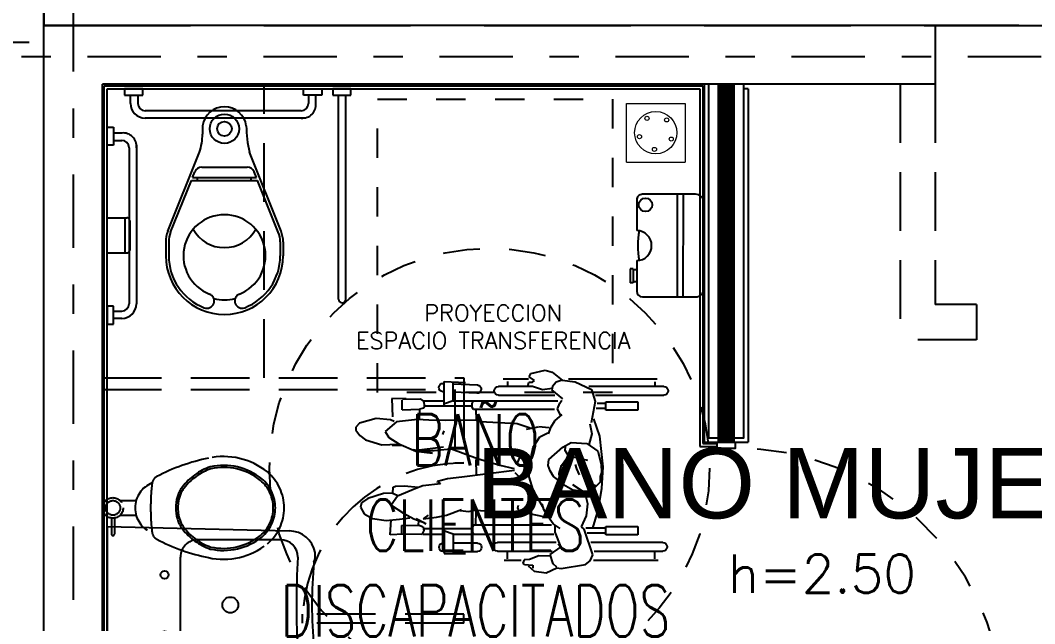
# Model space of a CAD drawing. Header units: millimetres. Extents: x 340 to 1003762, y 22 to 362022.
# Drawn here: x 427.97 to 431.427, y 36.414 to 38.471 of the extents above; entities that cross this region are included whole.
import ezdxf
from ezdxf.enums import TextEntityAlignment as Align
from ezdxf.xclip import XClip

# ---------------------------------------------------------------- set-up
doc = ezdxf.new("R2010")
doc.units = ezdxf.units.MM
doc.header["$XCLIPFRAME"] = 0
for name, pattern in [('LSBB_P_002 - PLANTA 1° NIVEL SALA DE VENTAS$0$000_ALTILLO PROPUESTA$0$HIDDEN', [0.375, 0.25, -0.125]), ('LSBB_P_002 - PLANTA 1° NIVEL SALA DE VENTAS$0$CONTINUOS', [0]), ('LSBB_P_002 - PLANTA 1° NIVEL SALA DE VENTAS$0$DASHDOT2', [0.5, 0.25, -0.125, 0, -0.125]), ('LSBB_P_002 - PLANTA 1° NIVEL SALA DE VENTAS$0$DASHED', [0.75, 0.5, -0.25]), ('LSBB_P_002 - PLANTA 1° NIVEL SALA DE VENTAS$0$HIDDEN', [0.375, 0.25, -0.125]), ('LSBB_P_002 - PLANTA 1° NIVEL SALA DE VENTAS$0$HIDDEN2', [0.1875, 0.125, -0.0625])]:
    doc.linetypes.add(name, pattern=pattern)
for name, color, linetype in [('LSBB_P_002 - PLANTA 1° NIVEL SALA DE VENTAS$0$A-ANOT-TEXT', 2, 'Continuous'), ('LSBB_P_002 - PLANTA 1° NIVEL SALA DE VENTAS$0$A-BAÑO-MUEB-ARTF', 2, 'Continuous'), ('LSBB_P_002 - PLANTA 1° NIVEL SALA DE VENTAS$0$A-DEMOLICIONES', 30, 'LSBB_P_002 - PLANTA 1° NIVEL SALA DE VENTAS$0$DASHED'), ('LSBB_P_002 - PLANTA 1° NIVEL SALA DE VENTAS$0$A-PILETAS NUEVAS 20-20', 8, 'Continuous'), ('LSBB_P_002 - PLANTA 1° NIVEL SALA DE VENTAS$0$A-PUERTAS', 2, 'Continuous'), ('LSBB_P_002 - PLANTA 1° NIVEL SALA DE VENTAS$0$A-SE CONSTRUYE RELLENO', 10, 'LSBB_P_002 - PLANTA 1° NIVEL SALA DE VENTAS$0$CONTINUOS'), ('LSBB_P_002 - PLANTA 1° NIVEL SALA DE VENTAS$0$A-TABIQUES', 3, 'Continuous'), ('LSBB_P_002 - PLANTA 1° NIVEL SALA DE VENTAS$0$A-Textos', 2, 'Continuous'), ('LSBB_P_002 - PLANTA 1° NIVEL SALA DE VENTAS$0$CENEFA', 6, 'LSBB_P_002 - PLANTA 1° NIVEL SALA DE VENTAS$0$HIDDEN'), ('LSBB_P_002 - PLANTA 1° NIVEL SALA DE VENTAS$0$EJES', 8, 'LSBB_P_002 - PLANTA 1° NIVEL SALA DE VENTAS$0$DASHDOT2'), ('LSBB_P_002 - PLANTA 1° NIVEL SALA DE VENTAS$0$MUROS', 5, 'Continuous'), ('LSBB_P_002 - PLANTA 1° NIVEL SALA DE VENTAS$0$PROYECCIONES', 6, 'LSBB_P_002 - PLANTA 1° NIVEL SALA DE VENTAS$0$HIDDEN'), ('XREF', 7, 'Continuous')]:
    doc.layers.add(name, color=color, linetype=linetype)
doc.styles.add('LSBB_P_002 - PLANTA 1° NIVEL SALA DE VENTAS$0$REF-LAYOUT-19$0$REF-LAYOUT-13$0$ROMANS', font='romans', dxfattribs={"height": 52})
doc.styles.add('LSBB_P_002 - PLANTA 1° NIVEL SALA DE VENTAS$0$ROMANS', font='romans')
doc.styles.add('LSBB_P_002 - PLANTA 1° NIVEL SALA DE VENTAS$0$SANSSERIF', font='sas_____.pfb')

# ---------------------------------------------------------------- blocks, each defined once
blk = doc.blocks.new('LSBB_P_002 - PLANTA 1° NIVEL SALA DE VENTAS$0$A$C780E563A')
at = {"lineweight": 20}
for p, q in [((0, 0), (0.2, 0)), ((0, -0.2), (0, 0)), ((0.2, 0), (0.2, -0.2)), ((0, -0.2), (0.2, -0.2))]:
    blk.add_line(p, q, dxfattribs=at)
for centre, radius in [((0.1, -0.1), 0.072), ((0.0701, -0.0513), 0.00705), ((0.137, -0.0565), 0.00705), ((0.0445, -0.1134), 0.00705), ((0.1528, -0.1218), 0.00705), ((0.0956, -0.157), 0.00705), ((0.0956, -0.157), 0.00705)]:
    blk.add_circle(centre, radius, dxfattribs=at)
blk = doc.blocks.new('LSBB_P_002 - PLANTA 1° NIVEL SALA DE VENTAS$0$A$C6CFB0BE8')
for p, q in [((-0.3947, 0.1151), (-0.3947, 0.0933)), ((-0.3332, 0.1151), (-0.3947, 0.1151)), ((-0.3332, 0.0933), (-0.3332, 0.1151)), ((0.2153, 0.0933), (0.2153, 0.1151)), ((0.2153, 0.1151), (0.2768, 0.1151)), ((0.2768, 0.1151), (0.2768, 0.0933)), ((0.3148, 0.1151), (0.3148, 0.0933)), ((0.3763, 0.1151), (0.3148, 0.1151)), ((0.3763, 0.0933), (0.3763, 0.1151)), ((-0.3947, 0.0933), (-0.3332, 0.0933)), ((-0.3749, 0.0651), (-0.3749, 0.0933)), ((-0.3499, 0.0933), (-0.3499, 0.0651)), ((0.2768, 0.0933), (0.2153, 0.0933)), ((0.2321, 0.0933), (0.2321, 0.0651)), ((0.2571, 0.0651), (0.2571, 0.0933)), ((0.3148, 0.0933), (0.3763, 0.0933)), ((0.2071, 0.0401), (-0.3249, 0.0401)), ((0.216, 0.0151), (-0.3249, 0.0151)), ((-0.4543, -0.0163), (-0.4325, -0.0163)), ((-0.4543, -0.0778), (-0.4543, -0.0163)), ((-0.4325, -0.0163), (-0.4325, -0.0778)), ((-0.4043, -0.036), (-0.4325, -0.036)), ((-0.4325, -0.061), (-0.4043, -0.061)), ((-0.4325, -0.0778), (-0.4543, -0.0778)), ((-0.3793, -0.086), (-0.3793, -0.6181)), ((-0.3543, -0.0771), (-0.3543, -0.6181)), ((-0.4325, -0.6263), (-0.4543, -0.6263)), ((-0.4543, -0.6263), (-0.4543, -0.6878)), ((-0.4325, -0.6878), (-0.4325, -0.6263)), ((-0.4325, -0.6431), (-0.4043, -0.6431)), ((-0.4543, -0.6878), (-0.4325, -0.6878)), ((-0.4043, -0.6681), (-0.4325, -0.6681))]:
    blk.add_line(p, q)
at = {"ltscale": 2}
for p, q in [((0.3345, -0.6024), (0.3345, 0.0933)), ((0.3595, -0.6024), (0.3595, 0.0933)), ((-0.1288, -0.0117), (-0.1295, -0.0395)), ((-0.2472, -0.3702), (-0.1393, -0.1016)), ((0.1383, -0.3702), (0.0304, -0.1016)), ((-0.1631, -0.1876), (-0.1553, -0.1682)), ((-0.1321, -0.1526), (0.0232, -0.1526)), ((0.0542, -0.1876), (0.0464, -0.1682)), ((-0.238, -0.3739), (-0.1671, -0.1976)), ((-0.1671, -0.1976), (0.0582, -0.1976)), ((-0.1631, -0.1876), (0.0542, -0.1876)), ((-0.1459, -0.1976), (-0.1459, -0.1876)), ((0.037, -0.1976), (0.037, -0.1876)), ((0.1291, -0.3739), (0.0582, -0.1976)), ((-0.4543, -0.3249), (-0.3873, -0.3249)), ((-0.3943, -0.3249), (-0.3943, -0.4449)), ((-0.3773, -0.3349), (-0.3773, -0.4349)), ((-0.2545, -0.4075), (-0.2545, -0.4545)), ((-0.2445, -0.4075), (-0.2445, -0.4545)), ((0.1355, -0.4075), (0.1355, -0.4545)), ((0.1455, -0.4075), (0.1455, -0.4545)), ((-0.4543, -0.4449), (-0.3873, -0.4449))]:
    blk.add_line(p, q, dxfattribs=at)
for radius in [0.05, 0.025]:
    blk.add_circle((-0.0545, -0.0217), radius)
for centre, radius, start, end in [((-0.3249, 0.0651), 0.05, 179.9999, 269.9999), ((-0.3249, 0.0651), 0.025, 179.9999, 269.9999), ((-0.0545, -0.0217), 0.075, 7.6621, 172.3376), ((0.2063, 0.0659), 0.0259, 271.8555, 358.1472), ((0.2116, 0.0606), 0.0458, 264.4159, 5.5857), ((0.4339, -0.0087), 0.414, 180.4062, 192.9581), ((-0.3998, -0.0816), 0.0458, 354.4159, 95.5857), ((-0.4051, -0.0869), 0.0259, 1.8555, 88.1472), ((-0.3295, -0.0395), 0.2, 341.9314, 359.9999), ((-0.1321, -0.1776), 0.025, 89.9999, 158.11), ((0.0232, -0.1776), 0.025, 21.8898, 89.9999), ((-0.3873, -0.3349), 0.01, 359.9999, 89.9999), ((-0.0545, -0.4545), 0.14, 291.3236, 248.6762), ((-0.1545, -0.4075), 0.1, 158.11, 179.9999), ((-0.1545, -0.4075), 0.09, 158.11, 179.9999), ((-0.0545, -0.3045), 0.1222, 209.1036, 330.8961), ((0.0455, -0.4075), 0.09, 359.9999, 21.8898), ((0.0455, -0.4075), 0.1, 359.9999, 21.8898), ((-0.3873, -0.4349), 0.01, 269.9999, 359.9999), ((-0.0545, -0.4545), 0.2, 180.0001, 359.9997), ((-0.0545, -0.4545), 0.19, 180.0001, 248.6762), ((-0.0545, -0.4545), 0.19, 291.3236, 359.9997), ((-0.1145, -0.6082), 0.025, 248.6762, 68.6762), ((0.0055, -0.6082), 0.025, 111.3236, 291.3235), ((-0.4043, -0.6181), 0.025, 269.9999, 359.9999), ((-0.4043, -0.6181), 0.05, 269.9999, 359.9999), ((-0.0545, -0.4545), 0.15, 255.965, 284.0347), ((0.347, -0.6024), 0.0125, 179.9999, 359.9999)]:
    blk.add_arc(centre, radius, start, end)
blk = doc.blocks.new('LSBB_P_002 - PLANTA 1° NIVEL SALA DE VENTAS$0$A$C02DD20D9')
at = {"linetype": 'Continuous'}
for p, q in [((0.096, 0.252, 0), (0.048, 0.252, 0)), ((0.048, 0.242, 0), (0.048, 0.252, 0)), ((0.096, 0.242, 0), (0.048, 0.242, 0)), ((0.052, 0.23, 0), (0.052, 0.242, 0)), ((0.092, 0.23, 0), (0.092, 0.242, 0)), ((0.096, 0.242, 0), (0.096, 0.252, 0)), ((0, 0.21, 0), (0, 0.03, 0)), ((0.124, 0.23, 0), (0.02, 0.23, 0)), ((0.33, 0.23, 0), (0.226, 0.23, 0)), ((0.35, 0.03, 0), (0.35, 0.21, 0)), ((0, 0.091, 0), (0.35, 0.091, 0)), ((0, 0.071, 0), (0.35, 0.071, 0))]:
    blk.add_line(p, q, dxfattribs=at)
blk.add_circle((0.314, 0.2, 0), 0.023, dxfattribs=at)
for centre, radius, start, end in [((0.02, 0.21, 0), 0.02, 90, 180), ((0.175, 0.23, 0), 0.051, 180, 0), ((0.175, -0.0813, 0), 0.3073, 80.5704, 99.4296), ((0.33, 0.21, 0), 0.02, 0, 90), ((0.03, 0.03, 0), 0.03, 180, 270), ((0.32, 0.03, 0), 0.03, 270, 0)]:
    blk.add_arc(centre, radius, start, end, dxfattribs=at)
blk = doc.blocks.new('LSBB_P_002 - PLANTA 1° NIVEL SALA DE VENTAS$0$A$C1BB77F87')
at = {"color": 8}
for p, q in [((-1.0278, -0.0242), (-1.0278, 0.0117)), ((-1.0278, 0.0117), (-0.9525, 0.0117)), ((-1.0079, -0.0242), (-1.0079, 0.0039)), ((-1.0079, 0.0039), (-0.9563, 0.0039)), ((-0.9446, -0.0124), (-0.9563, 0.0039)), ((-0.9525, 0.0117), (-0.9412, -0.011)), ((-1.0429, -0.031), (-1.0278, -0.0242)), ((-1.0429, -0.0356), (-1.0429, -0.031)), ((-1.0429, -0.031), (-0.9929, -0.031)), ((-1.0278, -0.0242), (-1.0079, -0.0242)), ((-0.9929, -0.031), (-1.0079, -0.0242)), ((-0.9929, -0.0356), (-0.9929, -0.031)), ((-0.9412, -0.011), (-0.9446, -0.0124)), ((-0.0489, -0.0396), (-0.0489, -0.0356)), ((-0.0489, -0.0766), (-0.0489, -0.0396)), ((-0.0285, -0.0234), (-0.035, -0.0234)), ((0.0052, -0.0218), (-0.0343, -0.0218)), ((-0.0285, -0.0242), (-0.0293, -0.025)), ((-0.0285, -0.0218), (-0.0285, -0.0242)), ((-0.0228, -0.0242), (-0.0228, -0.0218)), ((-0.0066, -0.0234), (-0.0228, -0.0234)), ((-0.0228, -0.0242), (-0.022, -0.025)), ((-0.0066, -0.0242), (-0.0074, -0.025)), ((-0.0066, -0.0218), (-0.0066, -0.0242)), ((-0.0009, -0.0242), (-0.0009, -0.0218)), ((0.0052, -0.0234), (-0.0009, -0.0234)), ((-0.0009, -0.0242), (-0.0001, -0.025)), ((0.0052, -0.0218), (0.0052, -0.0234)), ((-1.0925, -0.0571), (-1.1015, -0.0571)), ((-1.1015, -0.0571), (-1.1015, -0.059)), ((-1.0925, -0.0547), (-1.1001, -0.0547)), ((-1.1001, -0.0547), (-1.1001, -0.0571)), ((-0.0472, -0.0756), (-0.0488, -0.0756)), ((-1.0429, -0.0806), (-1.0429, -0.0852)), ((-1.0429, -0.0852), (-0.9929, -0.0852)), ((-1.0429, -0.0852), (-1.0278, -0.092)), ((-1.0278, -0.092), (-1.0079, -0.092)), ((-1.0278, -0.092), (-1.0278, -0.1279)), ((-0.9929, -0.0852), (-1.0079, -0.092)), ((-1.0079, -0.092), (-1.0079, -0.1201)), ((-1.0079, -0.1201), (-0.9563, -0.1201)), ((-0.9929, -0.0806), (-0.9929, -0.0852)), ((-0.9446, -0.1038), (-0.9563, -0.1201)), ((-0.9525, -0.1279), (-0.9412, -0.1052)), ((-0.9412, -0.1052), (-0.9446, -0.1038)), ((-1.0278, -0.1279), (-0.9525, -0.1279))]:
    blk.add_line(p, q, dxfattribs=at)
for p, q in [((-1.0925, -0.0806), (-1.0925, -0.0356)), ((-0.0472, -0.0356), (-1.0925, -0.0356)), ((-0.0489, -0.0806), (-0.0489, -0.0766)), ((-0.0489, -0.0806), (-1.0925, -0.0806))]:
    blk.add_line(p, q)
for points in [[(0.035, 0), (-0.035, 0), (-0.035, -0.025), (0.015, -0.025), (0.015, -0.035), (0.025, -0.035), (0.025, -0.025), (0.035, -0.025), (0.035, 0)], [(0.035, -1.1), (-0.035, -1.1), (-0.035, -1.075), (0.015, -1.075), (0.015, -1.065), (0.025, -1.065), (0.025, -1.075), (0.035, -1.075), (0.035, -1.1)]]:
    blk.add_lwpolyline(points, close=True)
blk.add_lwpolyline([(-0.0572, -0.0356), (-0.0472, -0.0356), (-0.0472, -0.0806), (-0.0572, -0.0806)])
for points in [[(-0.0488, -0.0371, 0.175682), (-0.0496, -0.034, -0.179898), (-0.0526, -0.0263)], [(-0.0335, -0.0218, -0.175682), (-0.0366, -0.021, 0.179898), (-0.0443, -0.018)], [(-0.032, -0.0234), (-0.0285, -0.0234, -0.414214)], [(-0.0228, -0.0234), (-0.0066, -0.0234, -0.414214)], [(-0.0488, -0.0756), (-0.0488, -0.0679, 0.175682)]]:
    blk.add_lwpolyline(points, format="xyb", dxfattribs=at)
blk.add_circle((-0.0443, -0.0263), 0.00825, dxfattribs=at)
for centre, radius, start, end in [((-0.0512, -0.0359), 0.00399, 3.9336, 31.4413), ((-0.0347, -0.0194), 0.00399, 238.6144, 266.0664), ((-1.0917, -0.0498), 0.0134, 223.2949, 266.5852)]:
    blk.add_arc(centre, radius, start, end, dxfattribs=at)
at = {"color": 8, "linetype": 'LSBB_P_002 - PLANTA 1° NIVEL SALA DE VENTAS$0$HIDDEN2', "ltscale": 0.5}
blk.add_arc((-0.0432, -0.0234), 1.0516, 183.6364, 270.5181, dxfattribs=at)
blk = doc.blocks.new('LSBB_P_002 - PLANTA 1° NIVEL SALA DE VENTAS$0$LPTA-G-001_PLANTAS$0$INVAL-P')
at = {"color": 0, "linetype": 'ByBlock'}
for p, q in [((-0.2759, 0.9116), (-0.2759, 1.1451)), ((-0.2467, 1.1451), (-0.2467, 0.9002)), ((0.256, 0.9159), (0.256, 1.1482)), ((0.2852, 1.1482), (0.2852, 0.893)), ((-0.3066, 0.9087), (-0.3066, 1.129)), ((-0.3014, 1.1179), (-0.2773, 1.1179)), ((0.3019, 1.1177), (0.286, 1.1177)), ((0.3113, 0.8234), (0.3113, 1.1262)), ((-0.2196, 1.06), (-0.2196, 0.9508)), ((-0.1916, 1.06), (-0.2196, 1.06)), ((-0.1916, 0.9508), (-0.1916, 1.06)), ((0.233, 1.06), (0.205, 1.06)), ((0.205, 1.06), (0.205, 0.9508)), ((0.233, 0.9508), (0.233, 1.06)), ((-0.2196, 0.9508), (-0.1916, 0.9508)), ((-0.2139, 0.9508), (-0.2139, 0.8873)), ((-0.1975, 0.9501), (-0.1975, 0.8831)), ((-0.136, 0.9245), (-0.0627, 0.9373)), ((-0.0627, 0.9373), (0.0117, 0.9414)), ((-0.0078, 0.9361), (-0.0218, 0.9318)), ((0.0206, 0.9353), (-0.0078, 0.9361)), ((0.0117, 0.9414), (0.1163, 0.9301)), ((0.065, 0.923), (0.0206, 0.9353)), ((0.205, 0.9508), (0.233, 0.9508)), ((0.2107, 0.9508), (0.2107, 0.9173)), ((0.2271, 0.9501), (0.2271, 0.9216)), ((-0.3091, 0.8973), (-0.2883, 0.9062)), ((-0.2883, 0.9062), (-0.201, 0.8765)), ((-0.1975, 0.9064), (-0.136, 0.9245)), ((-0.0573, 0.914), (-0.0742, 0.9003)), ((-0.0742, 0.9003), (-0.0725, 0.8745)), ((-0.0406, 0.9315), (-0.0573, 0.914)), ((-0.0535, 0.9154), (-0.0472, 0.9009)), ((-0.0218, 0.9318), (-0.0406, 0.9315)), ((0.0914, 0.8855), (0.065, 0.923)), ((0.1242, 0.9034), (0.0863, 0.8927)), ((0.1163, 0.9301), (0.1755, 0.9094)), ((0.1586, 0.8966), (0.1242, 0.9034)), ((0.2342, 0.9146), (0.1621, 0.9007)), ((0.2751, 0.9018), (0.2342, 0.9146)), ((0.3019, 0.8461), (0.2751, 0.9018)), ((-0.3349, 0.7988), (-0.321, 0.881)), ((-0.321, 0.881), (-0.3091, 0.8973)), ((-0.201, 0.8765), (-0.1924, 0.8683)), ((-0.1924, 0.8683), (-0.1553, 0.8852)), ((-0.1553, 0.8852), (-0.1145, 0.8896)), ((-0.1145, 0.8896), (-0.0776, 0.8807)), ((-0.0725, 0.8745), (-0.0679, 0.8378)), ((-0.0483, 0.8375), (-0.0707, 0.87)), ((0.0491, 0.8241), (0.0347, 0.888)), ((0.095, 0.8331), (0.0914, 0.8855)), ((-0.0679, 0.8378), (-0.045, 0.7991)), ((-0.0159, 0.8608), (0.0053, 0.8517)), ((0.0053, 0.8517), (0.0191, 0.8477)), ((0.0782, 0.8041), (0.095, 0.8331)), ((0.3067, 0.8021), (0.3019, 0.8461)), ((-0.3322, 0.7841), (-0.3349, 0.7988)), ((-0.2875, 0.7606), (-0.2616, 0.7991)), ((-0.2603, 0.7975), (-0.2111, 0.7783)), ((-0.045, 0.7991), (-0.0326, 0.7935)), ((-0.0105, 0.7915), (0.0163, 0.7995)), ((0.0024, 0.81), (0.0292, 0.8098)), ((0.0163, 0.7995), (0.0486, 0.8233)), ((0.0363, 0.756), (0.0782, 0.8041)), ((0.0486, 0.8233), (0.067, 0.8125)), ((0.067, 0.8125), (0.0802, 0.8138)), ((0.1687, 0.777), (0.1902, 0.8019)), ((0.1854, 0.7969), (0.209, 0.7866)), ((0.2285, 0.7944), (0.2392, 0.8006)), ((0.2429, 0.8045), (0.2737, 0.7669)), ((0.3067, 0.8021), (0.2998, 0.7813)), ((0.3344, 0.7684), (0.3067, 0.8021)), ((-0.3499, 0.748), (-0.3322, 0.7841)), ((-0.3308, 0.7834), (-0.3194, 0.7716)), ((-0.3194, 0.7716), (-0.2875, 0.7606)), ((-0.2929, 0.7616), (-0.2922, 0.7222)), ((-0.2759, 0.5817), (-0.2759, 0.7675)), ((-0.2467, 0.7818), (-0.2467, 0.5817)), ((-0.2175, 0.4303), (-0.2175, 0.7732)), ((-0.2111, 0.7783), (-0.1887, 0.7784)), ((-0.1981, 0.7947), (-0.1829, 0.7716)), ((-0.1874, 0.7661), (-0.1874, 0.5001)), ((-0.1829, 0.7716), (-0.1591, 0.7539)), ((-0.0386, 0.795), (-0.0213, 0.7727)), ((-0.0326, 0.7935), (-0.0105, 0.7915)), ((-0.0213, 0.7727), (-0.0025, 0.7609)), ((-0.0025, 0.7609), (0.0159, 0.754)), ((0.1237, 0.7553), (0.148, 0.7642)), ((0.148, 0.7642), (0.1687, 0.777)), ((0.2066, 0.7761), (0.2066, 0.5001)), ((0.209, 0.7866), (0.2285, 0.7944)), ((0.2367, 0.4303), (0.2367, 0.7875)), ((0.256, 0.5848), (0.256, 0.7775)), ((0.2855, 0.7692), (0.2737, 0.7669)), ((0.2786, 0.7675), (0.2739, 0.7352)), ((0.2998, 0.7813), (0.2855, 0.7692)), ((0.3407, 0.7436), (0.3344, 0.7684)), ((-0.3441, 0.7065), (-0.3499, 0.748)), ((-0.1507, 0.7051), (-0.1604, 0.75)), ((-0.1591, 0.7539), (-0.1343, 0.7398)), ((-0.1343, 0.7398), (-0.1145, 0.7339)), ((-0.1244, 0.7361), (-0.0663, 0.7031)), ((0.0159, 0.754), (0.0363, 0.756)), ((0.1135, 0.7257), (0.1276, 0.7529)), ((0.1446, 0.7582), (0.1479, 0.7216)), ((0.2739, 0.7352), (0.2856, 0.7011)), ((0.3297, 0.6948), (0.3407, 0.7436)), ((-0.3253, 0.6858), (-0.3441, 0.7065)), ((-0.3237, 0.7017), (-0.3343, 0.702)), ((-0.3209, 0.6736), (-0.3237, 0.7017)), ((-0.2922, 0.7222), (-0.3037, 0.6908)), ((-0.1441, 0.6769), (-0.1507, 0.7051)), ((-0.0663, 0.7031), (-0.0219, 0.6894)), ((0.0187, 0.6903), (0.0783, 0.7028)), ((0.0783, 0.7028), (0.1135, 0.7257)), ((0.1465, 0.7191), (0.139, 0.6797)), ((0.1433, 0.6924), (0.1579, 0.6483)), ((0.2852, 0.7022), (0.2852, 0.5848)), ((0.3005, 0.7014), (0.3063, 0.7079)), ((0.3007, 0.6886), (0.3005, 0.7014)), ((0.3063, 0.7079), (0.319, 0.6897)), ((0.319, 0.6897), (0.3297, 0.6948)), ((-0.3209, 0.6736), (-0.3169, 0.6679)), ((-0.3052, 0.672), (-0.3169, 0.6679)), ((-0.3066, 0.6041), (-0.3066, 0.662)), ((-0.3037, 0.6908), (-0.3052, 0.672)), ((-0.1454, 0.6279), (-0.1415, 0.672)), ((-0.0219, 0.6894), (0.0187, 0.6903)), ((0.2854, 0.6847), (0.3007, 0.6886)), ((0.3113, 0.6012), (0.3113, 0.6876)), ((-0.1365, 0.5094), (-0.1454, 0.6279)), ((-0.1422, 0.6563), (-0.1278, 0.6504)), ((-0.1278, 0.6504), (-0.119, 0.6529)), ((-0.0014, 0.6391), (-0.0241, 0.4601)), ((-0.0075, 0.6407), (-0.0208, 0.6544)), ((0.0171, 0.5898), (0.0062, 0.6386)), ((0.044, 0.6566), (0.0197, 0.6462)), ((0.1579, 0.6483), (0.1656, 0.5235)), ((-0.3014, 0.6156), (-0.2773, 0.6156)), ((0.0398, 0.5134), (0.0171, 0.5898)), ((0.2844, 0.6164), (0.303, 0.6164)), ((0.1656, 0.5235), (0.1709, 0.5065)), ((-0.2767, 0.4303), (-0.2767, 0.5134)), ((-0.2483, 0.5134), (-0.2483, 0.4322)), ((-0.2087, 0.4955), (-0.2175, 0.5001)), ((-0.1962, 0.4955), (-0.2087, 0.4955)), ((-0.1996, 0.495), (-0.1996, 0.3289)), ((-0.1874, 0.5001), (-0.1962, 0.4955)), ((-0.1849, 0.5077), (-0.14, 0.5084)), ((-0.1408, 0.4834), (-0.1354, 0.5094)), ((-0.1278, 0.496), (-0.1365, 0.5094)), ((-0.014, 0.5097), (0.0361, 0.5094)), ((0.0727, 0.4248), (0.0398, 0.5134)), ((0.1709, 0.5065), (0.1697, 0.4032)), ((0.1722, 0.5098), (0.2067, 0.5094)), ((0.2066, 0.5001), (0.2154, 0.4955)), ((0.2154, 0.4955), (0.2279, 0.4955)), ((0.2188, 0.495), (0.2188, 0.3289)), ((0.2279, 0.4955), (0.2367, 0.5001)), ((0.2623, 0.5116), (0.2661, 0.4305)), ((0.2945, 0.4303), (0.2907, 0.513)), ((-0.2838, 0.4004), (-0.2833, 0.4721)), ((-0.1528, 0.4083), (-0.1343, 0.4591)), ((-0.1367, 0.4541), (-0.1408, 0.4834)), ((-0.0241, 0.4601), (-0.0289, 0.411)), ((0.303, 0.4004), (0.2992, 0.472)), ((-0.2175, 0.4303), (-0.2836, 0.4303)), ((-0.2173, 0.4301), (-0.2075, 0.4009)), ((0.0676, 0.3656), (0.0744, 0.4323)), ((0.2364, 0.4301), (0.2267, 0.4009)), ((0.2367, 0.4303), (0.3014, 0.4303)), ((-0.1993, 0.4004), (-0.2838, 0.4004)), ((-0.2767, 0.3968), (-0.2767, 0.4007)), ((-0.2483, 0.3994), (-0.2483, 0.3968)), ((-0.2177, 0.3267), (-0.2177, 0.4004)), ((-0.1594, 0.3738), (-0.1528, 0.4083)), ((-0.0466, 0.3879), (-0.0526, 0.3276)), ((-0.0389, 0.3776), (-0.0466, 0.3879)), ((-0.0289, 0.411), (-0.0389, 0.3776)), ((0.0785, 0.3974), (0.0677, 0.3053)), ((0.1341, 0.3989), (0.1219, 0.3937)), ((0.1697, 0.4032), (0.1713, 0.3473)), ((0.2185, 0.4004), (0.303, 0.4004)), ((0.2369, 0.3267), (0.2369, 0.4004)), ((0.2675, 0.4004), (0.2677, 0.3952)), ((0.2961, 0.3965), (0.2959, 0.4003)), ((-0.1657, 0.3285), (-0.1594, 0.3738)), ((-0.0389, 0.3776), (-0.0424, 0.3757)), ((0.0577, 0.3599), (0.0692, 0.2946)), ((0.0656, 0.3032), (0.0577, 0.3599)), ((0.0677, 0.3053), (0.0676, 0.3656)), ((0.1713, 0.3473), (0.1732, 0.3095)), ((-0.2056, 0.3304), (-0.2194, 0.3236)), ((-0.2194, 0.3236), (-0.2173, 0.2604)), ((-0.1933, 0.3283), (-0.2056, 0.3304)), ((-0.187, 0.3148), (-0.1933, 0.3283)), ((-0.1881, 0.2546), (-0.187, 0.3148)), ((-0.1733, 0.3126), (-0.1856, 0.3113)), ((-0.1826, 0.3369), (-0.1651, 0.304)), ((-0.1775, 0.3286), (-0.1826, 0.3369)), ((-0.1656, 0.297), (-0.1775, 0.3286)), ((-0.1534, 0.3449), (-0.1657, 0.3285)), ((-0.0526, 0.3276), (-0.0618, 0.3029)), ((-0.0536, 0.2652), (-0.0572, 0.3116)), ((0.2064, 0.3153), (0.1769, 0.3145)), ((0.2058, 0.2567), (0.2077, 0.3153)), ((0.2111, 0.3298), (0.2077, 0.3153)), ((0.2182, 0.3326), (0.2111, 0.3298)), ((0.2359, 0.3293), (0.2192, 0.3328)), ((0.2433, 0.3183), (0.2359, 0.3293)), ((0.2424, 0.2575), (0.2433, 0.3183)), ((-0.167, 0.248), (-0.1618, 0.2824)), ((-0.1467, 0.2618), (-0.1656, 0.297)), ((-0.0618, 0.3029), (-0.0883, 0.2407)), ((0.0903, 0.245), (0.0656, 0.3032)), ((0.1732, 0.3095), (0.1652, 0.2375)), ((-0.218, 0.262), (-0.2202, 0.216)), ((-0.1881, 0.2546), (-0.2181, 0.2541)), ((-0.1709, 0.2024), (-0.167, 0.248)), ((-0.1188, 0.2197), (-0.1467, 0.2618)), ((-0.0541, 0.2335), (-0.0536, 0.2652)), ((0.086, 0.2231), (0.0842, 0.2595)), ((0.0867, 0.1875), (0.0893, 0.2421)), ((0.1117, 0.2112), (0.0903, 0.245)), ((0.2058, 0.2567), (0.2385, 0.2569)), ((0.2452, 0.2217), (0.2445, 0.2698)), ((-0.2202, 0.216), (-0.1695, 0.2191)), ((-0.0883, 0.2407), (-0.1188, 0.2197)), ((-0.086, 0.2399), (-0.0782, 0.2216)), ((-0.0795, 0.2246), (-0.0577, 0.226)), ((-0.0782, 0.2216), (-0.079, 0.1936)), ((-0.0577, 0.226), (-0.0541, 0.2335)), ((0.1316, 0.1983), (0.1117, 0.2112)), ((0.1652, 0.2375), (0.1316, 0.1983)), ((0.1666, 0.2296), (0.1718, 0.2174)), ((0.1718, 0.2174), (0.1764, 0.1685)), ((0.2441, 0.2215), (0.1825, 0.224)), ((-0.1649, 0.156), (-0.1709, 0.2024)), ((-0.079, 0.1936), (-0.0963, 0.1396)), ((0.1037, 0.1316), (0.0867, 0.1875)), ((-0.1485, 0.127), (-0.1649, 0.156)), ((-0.0963, 0.1396), (-0.1116, 0.118)), ((0.1764, 0.1685), (0.1605, 0.1118)), ((-0.1262, 0.1142), (-0.1485, 0.127)), ((-0.1116, 0.118), (-0.1262, 0.1142)), ((0.1188, 0.1123), (0.1037, 0.1316)), ((0.1364, 0.0989), (0.1188, 0.1123)), ((0.1605, 0.1118), (0.1474, 0.0993)), ((0.1474, 0.0993), (0.1364, 0.0989))]:
    blk.add_line(p, q, dxfattribs=at)
for centre, radius, start, end in [((-0.2613, 1.1451), 0.0146, 0, 180), ((0.2706, 1.1482), 0.0146, 0, 180), ((-0.2613, 0.5817), 0.0146, 180, 0), ((0.2706, 0.5848), 0.0146, 180, 0), ((-0.2625, 0.5134), 0.0142, 0, 180), ((0.2765, 0.5123), 0.0142, 2.6629, 182.6629), ((-0.2625, 0.3968), 0.0142, 180, 0), ((0.2819, 0.3958), 0.0142, 182.6629, 2.6629)]:
    blk.add_arc(centre, radius, start, end, dxfattribs=at)
blk = doc.blocks.new('LSBB_P_002 - PLANTA 1° NIVEL SALA DE VENTAS$0$A$C17C525AE')
at = {"ltscale": 2}
for p, q in [((-0.267, 0), (-0.2522, 0.6208)), ((-0.2225, 0.3094), (-0.2225, 0.5904)), ((0.2226, 0.3093), (0.2226, 0.5904)), ((0.267, 0), (0.2523, 0.6208)), ((0.1632, 0.25), (-0.1632, 0.25)), ((-0.267, 0), (0.267, 0))]:
    blk.add_line(p, q, dxfattribs=at)
for centre, radius in [((0, 0.4197, 0.0017), 0.027), ((-0.1025, 0.1958), 0.0135), ((0.1025, 0.1958), 0.0135)]:
    blk.add_circle(centre, radius)
for centre, radius, start, end in [((-0.1631, 0.6208), 0.089, 99.8578, 179.9954), ((-0.1682, 0.6501), 0.0593, 67.2331, 99.8578), ((0.0002, 2.2484), 1.5505, 264.6175, 275.3732), ((0.1683, 0.65), 0.0593, 80.1329, 112.7576), ((0.1632, 0.6208), 0.089, 359.9954, 80.1329), ((-0.1631, 0.5904, 0.0017), 0.0593, 89.9954, 179.9954), ((0.0003, 3.5524, 0.0017), 2.9073, 266.7775, 273.2132), ((0.1632, 0.5904, 0.0017), 0.0593, 359.9954, 89.9954), ((-0.1632, 0.3094, 0.0017), 0.0593, 179.9954, 269.9954), ((0.1632, 0.3093, 0.0017), 0.0593, 269.9954, 359.9954)]:
    blk.add_arc(centre, radius, start, end)
blk = doc.blocks.new('LSBB_P_002 - PLANTA 1° NIVEL SALA DE VENTAS$0$DEMOL')
at = {"layer": 'LSBB_P_002 - PLANTA 1° NIVEL SALA DE VENTAS$0$A-DEMOLICIONES', "linetype": 'LSBB_P_002 - PLANTA 1° NIVEL SALA DE VENTAS$0$000_ALTILLO PROPUESTA$0$HIDDEN', "ltscale": 0.8}
for p, q in [((1044.0898, 252.0717), (1044.0898, 253.0726)), ((1046.257, 253.0727), (1046.257, 252.2018)), ((1046.377, 253.0727), (1046.377, 252.3218)), ((1046.5177, 252.3218), (1046.377, 252.3218)), ((1046.5177, 252.3218), (1046.5177, 252.2018)), ((1046.5177, 252.2018), (1046.257, 252.2018)), ((1043.5401, 252.0717), (1044.7701, 252.0717)), ((1043.5401, 252.0717), (1044.7701, 252.0717)), ((1044.7701, 252.0717), (1044.77, 251.7817)), ((1044.7701, 252.0717), (1044.77, 251.7817)), ((1043.5401, 252.0317), (1044.7401, 252.0317)), ((1043.5401, 252.0317), (1044.7401, 252.0317)), ((1044.7401, 252.0317), (1044.74, 251.7817)), ((1044.7401, 252.0317), (1044.74, 251.7817)), ((1044.74, 251.7817), (1044.77, 251.7817)), ((1044.74, 251.7817), (1044.77, 251.7817)), ((1043.599, 251.6536), (1043.6533, 251.6536)), ((1043.599, 251.6036), (1043.6533, 251.6036)), ((1043.5695, 251.5936), (1043.5695, 251.5391)), ((1043.5795, 251.5936), (1043.5795, 251.5391)), ((1044.2201, 251.236), (1044.2201, 251.266)), ((1044.77, 251.266), (1044.2201, 251.266)), ((1044.2201, 251.236), (1044.2201, 251.266)), ((1044.77, 251.266), (1044.2201, 251.266)), ((1044.77, 251.236), (1044.77, 251.266)), ((1044.77, 251.236), (1044.77, 251.266)), ((1044.77, 251.236), (1044.2201, 251.236)), ((1044.77, 251.236), (1044.2201, 251.236))]:
    blk.add_line(p, q, dxfattribs=at)
for radius in [0.035, 0.025]:
    blk.add_circle((1043.5745, 251.6286), radius, dxfattribs=at)
for centre, radius, start, end in [((1044.0285, 251.1609), 0.65, 101.3941, 117.9528), ((1043.9512, 251.5636), 0.24, 51.3733, 102.2952), ((1044.77, 251.2318), 0.5499, 90, 176.4362), ((1044.77, 251.2318), 0.5499, 90, 176.4362), ((1043.9709, 251.5794), 0.2, 108.7916, 142.777), ((1043.9709, 251.5794), 0.193, 108.9095, 142.777), ((1043.9512, 251.5636), 0.21, 51.476, 102.2952), ((1043.9512, 251.5636), 0.203, 51.505, 102.183), ((1043.9981, 251.6286), 0.16, 0, 49.9626), ((1043.7411, 251.6286), 0.091, 111.1313, 248.8687), ((1044.4031, 251.6286), 0.7, 173.1443, 180), ((1043.7379, 251.7085), 0.03, 117.9528, 173.1443), ((1043.9981, 251.6286), 0.123, 0, 49.7555), ((1043.9981, 251.6286), 0.13, 0, 49.8029), ((1043.8951, 251.6356), 0.1057, 142.154, 174.5962), ((1043.8951, 251.6356), 0.0987, 142.154, 174.5962), ((1043.9691, 251.6286), 0.18, 174.5962, 180), ((1043.9691, 251.6286), 0.173, 174.5962, 180), ((1044.4031, 251.6286), 0.7, 180, 186.8557), ((1043.9691, 251.6286), 0.18, 180, 185.4038), ((1043.8951, 251.6216), 0.1057, 185.4038, 217.846), ((1043.9691, 251.6286), 0.173, 180, 185.4038), ((1043.8951, 251.6216), 0.0987, 185.4038, 217.846), ((1043.9981, 251.6286), 0.123, 310.2445, 0), ((1043.9981, 251.6286), 0.13, 310.1971, 0), ((1043.9981, 251.6286), 0.16, 310.0374, 0), ((1043.5745, 251.5391), 0.005, 180, 0), ((1043.7379, 251.5486), 0.03, 186.8557, 242.0472), ((1043.9709, 251.6777), 0.2, 217.223, 251.2084), ((1043.9709, 251.6777), 0.193, 217.223, 251.0905), ((1043.9512, 251.6936), 0.203, 257.817, 308.495), ((1044.0285, 252.0963), 0.65, 242.0472, 258.6059), ((1043.9512, 251.6936), 0.24, 257.7048, 308.6267), ((1043.9512, 251.6936), 0.21, 257.7048, 308.524)]:
    blk.add_arc(centre, radius, start, end, dxfattribs=at)
at = {"layer": 'LSBB_P_002 - PLANTA 1° NIVEL SALA DE VENTAS$0$A-DEMOLICIONES', "linetype": 'LSBB_P_002 - PLANTA 1° NIVEL SALA DE VENTAS$0$000_ALTILLO PROPUESTA$0$HIDDEN', "ltscale": 0.8, "style": 'LSBB_P_002 - PLANTA 1° NIVEL SALA DE VENTAS$0$SANSSERIF'}
blk.add_text('BANO MUJERES', height=0.24, rotation=0, dxfattribs=at).set_placement((1044.8128, 251.5928))
at = {"layer": 'LSBB_P_002 - PLANTA 1° NIVEL SALA DE VENTAS$0$A-DEMOLICIONES', "linetype": 'LSBB_P_002 - PLANTA 1° NIVEL SALA DE VENTAS$0$000_ALTILLO PROPUESTA$0$HIDDEN', "ltscale": 0.8, "style": 'LSBB_P_002 - PLANTA 1° NIVEL SALA DE VENTAS$0$REF-LAYOUT-19$0$REF-LAYOUT-13$0$ROMANS'}
blk.add_text('h=2.50', height=0.13, dxfattribs=at).set_placement((1045.9913, 251.3393), align=Align.CENTER)
blk = doc.blocks.new('LSBB_P_002 - PLANTA 1° NIVEL SALA DE VENTAS', base_point=(223.5696, 14.2202))
at = {"color": 9, "ltscale": 0.2}
for p, q in [((843.545, 250.9074), (843.545, 253.0676)), ((843.545, 253.0676), (845.5845, 253.0676)), ((843.555, 250.9174), (843.555, 253.0576)), ((843.555, 253.0576), (845.5745, 253.0576)), ((845.5745, 253.0576), (845.5745, 251.8379)), ((845.5845, 253.0676), (845.5845, 251.8479)), ((845.5845, 251.8479), (845.6295, 251.8479)), ((845.5745, 251.8379), (845.6295, 251.8379))]:
    blk.add_line(p, q, dxfattribs=at)
at = {"layer": 'LSBB_P_002 - PLANTA 1° NIVEL SALA DE VENTAS$0$A-ANOT-TEXT', "linetype": 'LSBB_P_002 - PLANTA 1° NIVEL SALA DE VENTAS$0$HIDDEN', "ltscale": 0.3}
blk.add_lwpolyline([(844.4767, 253.0223), (845.2767, 253.0223), (845.2767, 252.0223), (844.4767, 252.0223)], close=True, dxfattribs=at)
at = {"layer": 'LSBB_P_002 - PLANTA 1° NIVEL SALA DE VENTAS$0$A-SE CONSTRUYE RELLENO', "const_width": 0.06}
blk.add_lwpolyline([(845.6645, 251.8529), (845.6645, 253.0726)], dxfattribs=at)
at = {"layer": 'LSBB_P_002 - PLANTA 1° NIVEL SALA DE VENTAS$0$A-TABIQUES', "ltscale": 3}
blk.add_line((845.5895, 253.0726), (845.5895, 251.8529), dxfattribs=at)
at = {"layer": 'LSBB_P_002 - PLANTA 1° NIVEL SALA DE VENTAS$0$A-TABIQUES', "ltscale": 2}
blk.add_line((845.7395, 253.0576), (845.7395, 251.8529), dxfattribs=at)
at = {"layer": 'LSBB_P_002 - PLANTA 1° NIVEL SALA DE VENTAS$0$A-TABIQUES', "color": 8, "ltscale": 3}
blk.add_lwpolyline([(845.6045, 253.0726), (845.6045, 251.8679), (845.7245, 251.8679), (845.7245, 253.0726)], dxfattribs=at)
at = {"layer": 'LSBB_P_002 - PLANTA 1° NIVEL SALA DE VENTAS$0$A-TABIQUES', "ltscale": 2}
for points in [[(845.7395, 253.0576), (845.7245, 253.0576)], [(845.5895, 251.8529), (845.7395, 251.8529)]]:
    blk.add_lwpolyline(points, dxfattribs=at)
at = {"layer": 'LSBB_P_002 - PLANTA 1° NIVEL SALA DE VENTAS$0$CENEFA', "color": 7, "ltscale": 2}
blk.add_lwpolyline([(855.289, 253.3956), (795.6145, 253.3956), (795.6145, 257.7156), (795.2145, 257.7156), (795.2145, 252.9956), (827.3395, 252.9956), (827.3395, 253.2156), (835.5395, 253.2156), (835.5395, 253.3956), (843.3395, 253.3956), (843.3392, 253.2726), (851.8144, 253.2725), (851.8049, 253.3156), (855.4424, 253.3156), (855.4519, 253.3226), (855.6019, 253.3226)], dxfattribs=at)
at = {"layer": 'LSBB_P_002 - PLANTA 1° NIVEL SALA DE VENTAS$0$CENEFA', "color": 7}
blk.add_lwpolyline([(835.5395, 253.2156), (843.3395, 253.2156), (843.3395, 253.3956), (835.5395, 253.3956)], close=True, dxfattribs=at)
at = {"layer": 'LSBB_P_002 - PLANTA 1° NIVEL SALA DE VENTAS$0$EJES'}
for p, q in [((843.4395, 330.1656), (843.4395, 242.5191)), ((879.7376, 253.1656), (769.0572, 253.1656))]:
    blk.add_line(p, q, dxfattribs=at)
at = {"layer": 'LSBB_P_002 - PLANTA 1° NIVEL SALA DE VENTAS$0$MUROS'}
for p, q in [((846.6621, 253.2726), (843.3392, 253.2726)), ((846.377, 253.2727), (843.3395, 253.2726)), ((843.3395, 249.3156), (843.3395, 253.2726)), ((843.5395, 253.2726), (843.3395, 253.2726)), ((843.3395, 249.3156), (843.3395, 253.2726)), ((846.377, 253.2727), (846.377, 253.0727)), ((846.377, 253.0727), (843.5395, 253.0726)), ((846.0921, 253.0726), (843.5395, 253.0726)), ((843.5395, 249.3156), (843.5395, 253.0726))]:
    blk.add_line(p, q, dxfattribs=at)
at = {"layer": 'LSBB_P_002 - PLANTA 1° NIVEL SALA DE VENTAS$0$PROYECCIONES', "color": 8, "ltscale": 0.5}
blk.add_circle((844.8579, 251.7636), 0.75, dxfattribs=at)
at = {"layer": 'LSBB_P_002 - PLANTA 1° NIVEL SALA DE VENTAS$0$A-BAÑO-MUEB-ARTF', "color": 0, "ltscale": 0.25}
blk.add_blockref('LSBB_P_002 - PLANTA 1° NIVEL SALA DE VENTAS$0$A$C6CFB0BE8', (844.0092, 252.9425), dxfattribs=at)
at = {"layer": 'LSBB_P_002 - PLANTA 1° NIVEL SALA DE VENTAS$0$A-BAÑO-MUEB-ARTF', "color": 0, "ltscale": 0.25, "rotation": 89.99959374381707}
blk.add_blockref('LSBB_P_002 - PLANTA 1° NIVEL SALA DE VENTAS$0$A$C02DD20D9', (845.5895, 252.3477, 0), dxfattribs=at)
at = {"layer": 'LSBB_P_002 - PLANTA 1° NIVEL SALA DE VENTAS$0$A-BAÑO-MUEB-ARTF', "color": 8, "xscale": -1, "rotation": 270}
blk.add_blockref('LSBB_P_002 - PLANTA 1° NIVEL SALA DE VENTAS$0$LPTA-G-001_PLANTAS$0$INVAL-P', (844.3036, 251.7569), dxfattribs=at)
at = {"layer": 'LSBB_P_002 - PLANTA 1° NIVEL SALA DE VENTAS$0$A-BAÑO-MUEB-ARTF', "ltscale": 2, "rotation": 270}
blk.add_blockref('LSBB_P_002 - PLANTA 1° NIVEL SALA DE VENTAS$0$A$C17C525AE', (843.5549, 251.2978), dxfattribs=at)
at = {"layer": 'LSBB_P_002 - PLANTA 1° NIVEL SALA DE VENTAS$0$A-DEMOLICIONES'}
blk.add_blockref('LSBB_P_002 - PLANTA 1° NIVEL SALA DE VENTAS$0$DEMOL', (-200, 0), dxfattribs=at)
at = {"layer": 'LSBB_P_002 - PLANTA 1° NIVEL SALA DE VENTAS$0$A-PILETAS NUEVAS 20-20', "linetype": 'Continuous', "lineweight": 20}
blk.add_blockref('LSBB_P_002 - PLANTA 1° NIVEL SALA DE VENTAS$0$A$C780E563A', (845.3245, 253.0076), dxfattribs=at)
at = {"layer": 'LSBB_P_002 - PLANTA 1° NIVEL SALA DE VENTAS$0$A-PUERTAS', "xscale": 0.8636363635685178, "yscale": 0.8636363635685178, "zscale": 0.8636363635685178, "rotation": 180}
blk.add_blockref('LSBB_P_002 - PLANTA 1° NIVEL SALA DE VENTAS$0$A$C1BB77F87', (845.6645, 250.9029), dxfattribs=at)
at = {"layer": 'LSBB_P_002 - PLANTA 1° NIVEL SALA DE VENTAS$0$A-ANOT-TEXT', "insert": (844.8707, 252.2459), "char_height": 0.05625, "width": 1.030614, "attachment_point": 5, "style": 'LSBB_P_002 - PLANTA 1° NIVEL SALA DE VENTAS$0$ROMANS'}
blk.add_mtext('\\A1;PROYECCION\\PESPACIO TRANSFERENCIA', dxfattribs=at)
at = {"layer": 'LSBB_P_002 - PLANTA 1° NIVEL SALA DE VENTAS$0$A-Textos', "color": 2, "insert": (844.8099, 251.1902), "char_height": 0.175, "width": 2.556857, "attachment_point": 8, "style": 'LSBB_P_002 - PLANTA 1° NIVEL SALA DE VENTAS$0$ROMANS'}
blk.add_mtext('{\\W0.7;BAÑO\\PCLIENTES\\PDISCAPACITADOS}', dxfattribs=at)

msp = doc.modelspace()

# ---------------------------------------------------------------- block references
at = {"layer": 'XREF'}
ref = msp.add_blockref('LSBB_P_002 - PLANTA 1° NIVEL SALA DE VENTAS', (-191.719, -200.5998), dxfattribs=at)
XClip(ref).set_block_clipping_path([(755.454857474, 236.6800249606), (887.3150098981, 333.6713636781)])

doc.saveas('drawing.dxf')
